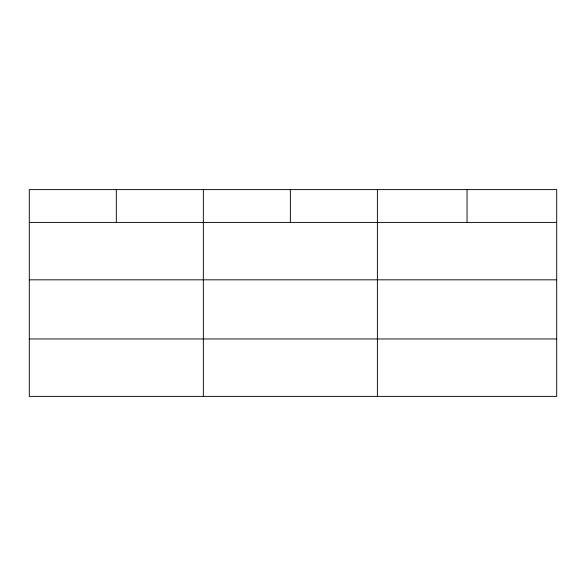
<?xml version="1.0" encoding="UTF-8"?>
<svg xmlns="http://www.w3.org/2000/svg" width="586" height="586" viewBox="0 0 586 586"><rect width="100%" height="100%" fill="white"/><g stroke="black" fill="none" stroke-linecap="round" stroke-linejoin="round"><path stroke-width="0.88" d="M556.7 279.822L556.7 189.615L29.3 189.615L29.3 396.385L556.7 396.385L556.7 279.822L29.3 279.822M29.3 222.409L556.7 222.409M29.3 338.972L556.7 338.972M467.042 189.615L467.042 222.409M377.384 189.615L377.384 396.385M290.363 189.615L290.363 222.409M203.342 189.615L203.342 396.385M116.321 189.615L116.321 222.409"/></g></svg>
